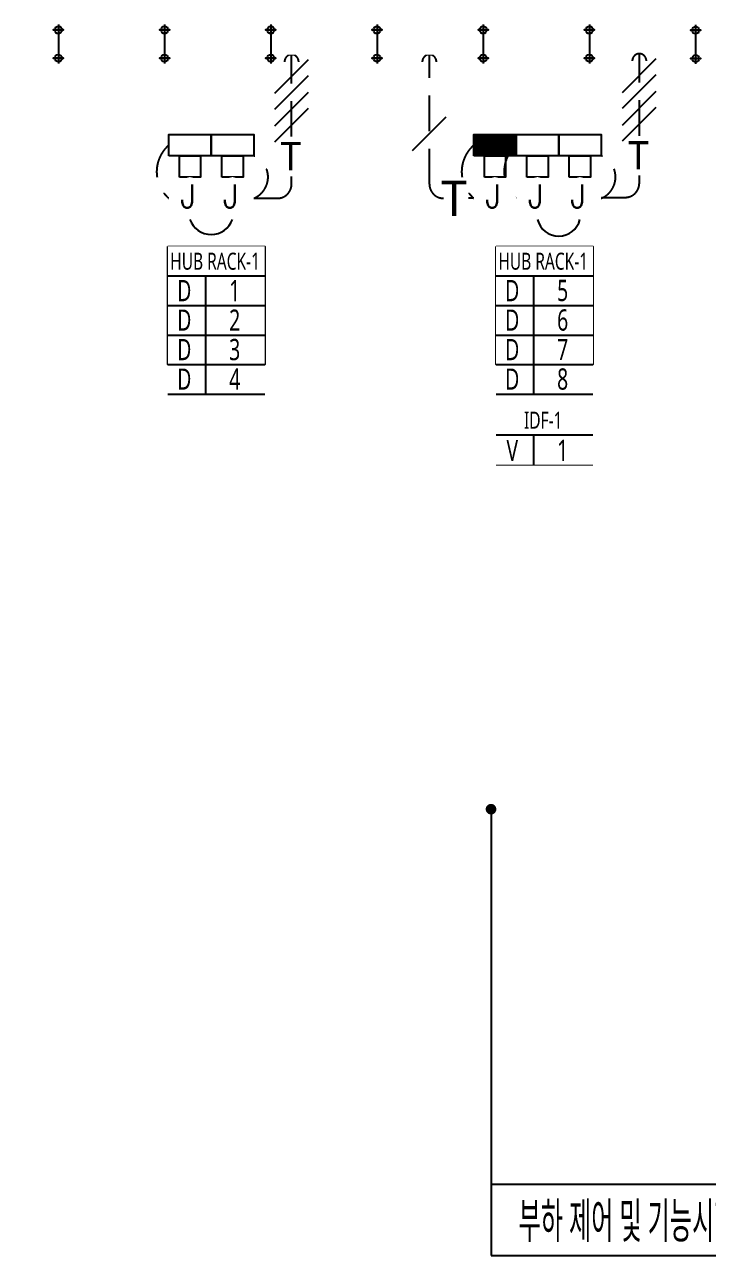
# Model space of a CAD drawing. Header units: millimetres. Extents: x -168200 to 336400, y -118800 to 0.
# Drawn here: x 53023 to 62680, y -78427 to -61048 of the extents above; entities that cross this region are included whole.
import ezdxf
from ezdxf.enums import TextEntityAlignment as Align

# ---------------------------------------------------------------- set-up
doc = ezdxf.new("R2010")
doc.units = ezdxf.units.MM
doc.header["$LTSCALE"] = 2000
doc.linetypes.add('E6', pattern=[10, 6, -1, 0.5, -1, 0.5, -1])
doc.linetypes.add('HIDDEN', pattern=[0.375, 0.25, -0.125])
for name, color, linetype in [('3-통신선번장', 40, 'E6'), ('3-통신선번장(D)', 240, 'Continuous'), ('elec-box', 6, 'Continuous'), ('S', 4, 'Continuous'), ('S2', 4, 'HIDDEN'), ('SYM', 3, 'Continuous'), ('TRAY', 3, 'Continuous'), ('TRAY1', 3, 'Continuous')]:
    doc.layers.add(name, color=color, linetype=linetype)
doc.styles.add('$0$스타일1', font='malgun.ttf')
doc.styles.add('ELEC', font='malgun.ttf')
doc.styles.add('GHS', font='malgun.ttf')
doc.styles.add('ROMANS', font='romans.shx', dxfattribs={"height": 10})
doc.dimstyles.new('DIM-QD 1', dxfattribs={"dimtxt": 3, "dimasz": 1.5, "dimexe": 1, "dimexo": 0, "dimgap": 1, "dimtad": 1, "dimdec": 3, "dimdsep": 46, "dimlunit": 6, "dimtxsty": '$0$스타일1', "dimblk1": 'ARCHTICK', "dimblk2": 'ARCHTICK', "dimsah": 1, "dimcen": 0, "dimclrd": 256, "dimclre": 256, "dimclrt": 3, "dimazin": 2, "dimtfac": 1, "dimtdec": 3, "dimtix": 1, "dimtmove": 2, "dimatfit": 3, "dimldrblk": 'ARCHTICK', "dimfxl": 1, "dimtolj": 1, "dimtzin": 0, "dimarcsym": 0})

# ---------------------------------------------------------------- blocks, each defined once
blk = doc.blocks.new('_ARCHTICK')
at = {"color": 0, "linetype": 'ByBlock', "const_width": 0.15}
blk.add_lwpolyline([(-0.5, -0.5), (0.5, 0.5)], dxfattribs=at)
blk = doc.blocks.new('D24')
at = {"layer": 'SYM'}
for points in [[(-62.5, 250), (-62.5, 125), (62.5, 125), (62.5, 250)], [(-125, 125), (-125, 0), (125, 0), (125, 125)]]:
    blk.add_lwpolyline(points, close=True, dxfattribs=at)
blk = doc.blocks.new('E18')
blk.add_wipeout([(1.5, 0), (1.299, 0.75), (0.75, 1.299), (0, 1.5), (-0.75, 1.299), (-1.299, 0.75), (-1.5, 0), (-1.299, -0.75), (-0.75, -1.299), (0, -1.5), (0.75, -1.299), (1.299, -0.75)]).dxf.layer = 'SYM'
at = {"layer": 'SYM', "style": 'ROMANS'}
blk.add_text('J', height=1.654, dxfattribs=at).set_placement((-0.686, -0.672))
blk = doc.blocks.new('A$C8fc500bb')
at = {"linetype": 'Continuous'}
blk.add_wipeout([(-2282, 695), (-2282, -695), (0, -695), (0, 695)], dxfattribs=at).dxf.layer = '3-통신선번장'
at = {"layer": '3-통신선번장', "linetype": 'Continuous'}
for points in [[(-2282, 0), (0, 0)], [(-1399, 0), (-1399, -695)]]:
    blk.add_lwpolyline(points, dxfattribs=at)
at = {"layer": '3-통신선번장', "linetype": 'Continuous', "style": 'ELEC', "width": 0.7}
blk.add_text('IDF-1', height=400, dxfattribs=at).set_placement((-1171, 348), align=Align.MIDDLE)
blk = doc.blocks.new('A$Ccb8ce206')
at = {"layer": '3-통신선번장', "linetype": 'Continuous'}
blk.add_lwpolyline([(-2282, 695), (0, 695), (0, -2084), (-2282, -2084)], close=True, dxfattribs=at)
at = {"linetype": 'Continuous'}
blk.add_wipeout([(-2282, 695), (-2282, -2779), (0, -2779), (0, 695)], dxfattribs=at).dxf.layer = '3-통신선번장'
at = {"layer": '3-통신선번장', "linetype": 'Continuous'}
for points in [[(-2282, 0), (0, 0)], [(-1399, 0), (-1399, -2779)], [(-2282, -695), (0, -695)], [(-2282, -1389), (0, -1389)], [(-2282, -2084), (0, -2084)], [(-2282, -2084), (0, -2084)], [(-2282, -2779), (0, -2779)], [(-2282, -2779), (0, -2779)]]:
    blk.add_lwpolyline(points, dxfattribs=at)
at = {"layer": '3-통신선번장', "linetype": 'Continuous', "style": 'ELEC', "width": 0.7}
blk.add_text('HUB RACK-1', height=400, dxfattribs=at).set_placement((-1171, 348), align=Align.MIDDLE)

msp = doc.modelspace()

# ---------------------------------------------------------------- hatches: boundary and pattern name
at = {"layer": 'SYM'}
h = msp.add_hatch(dxfattribs=at)
h.set_pattern_fill('ANSI31', color=256, scale=5, style=0)
h.set_pattern_definition([(45, (-222604.492, -108017.446), (-11.22532015, 11.22532015), [])])
h.paths.add_polyline_path([(59366.2, -62900), (59366.2, -62600), (59966.2, -62600), (59966.2, -62900)])
h = msp.add_hatch(dxfattribs=at)
h.set_pattern_fill('ANSI31', color=256, scale=5, style=0)
h.set_pattern_definition([(45, (-222604.492, -108017.446), (-11.22532015, 11.22532015), [])])
h.paths.add_polyline_path([(59366.2, -62900), (59366.2, -62600), (59966.2, -62600), (59966.2, -62900)])

# ---------------------------------------------------------------- linework, layer by layer
at = {"layer": '3-통신선번장', "linetype": 'Continuous'}
msp.add_lwpolyline([(59681.1, -67259.1), (61050.4, -67259.1)], dxfattribs=at)
at = {"layer": 'S2'}
for p, q in [((56794.1, -62628.6), (56794.1, -61471.3)), ((58739.5, -63300), (58739.5, -61471.3)), ((56794.1, -63300), (56794.1, -63191.4)), ((61705.2, -63287.5), (61705.2, -63178.9)), ((56258.4, -63500), (56594.1, -63500)), ((59366.2, -63500), (59292.1, -63500)), ((59966.2, -63500), (59826.4, -63500))]:
    msp.add_line(p, q, dxfattribs=at)
for centre, radius, start, end in [((56794.1, -61571.3), 100, 0, 180), ((58739.5, -61571.3), 100, 0, 180), ((55385.4, -63125), 497.5, 131.08686, 228.91314), ((56138.4, -63200), 323.1, 291.80068, 68.19931), ((59693.1, -63125), 497.5, 131.08686, 228.91314), ((60293.1, -63125), 497.5, 131.08686, 228.91314), ((61046.2, -63200), 323.1, 291.80068, 68.19931), ((56594.1, -63300), 200, 270, 0), ((58939.5, -63300), 200, 180, 270), ((61505.2, -63287.5), 200, 270, 0)]:
    msp.add_arc(centre, radius, start, end, dxfattribs=at)
at = {"layer": 'SYM'}
for p, q in [((56555.4, -62241.9), (57032.7, -61764.6)), ((61466.5, -62229.4), (61943.8, -61752.1)), ((56555.4, -62477.9), (57032.7, -62000.6)), ((61466.5, -62465.4), (61943.8, -61988.1)), ((61466.5, -62690.4), (61943.8, -62213.1)), ((56555.4, -62702.9), (57032.7, -62225.6)), ((58500.8, -62826.1), (58978.1, -62348.9))]:
    msp.add_line(p, q, dxfattribs=at)

# ---------------------------------------------------------------- block references
at = {"layer": '3-통신선번장', "xscale": 0.6, "yscale": 0.6, "zscale": 0.6}
for p in [(56415.7, -64597.4), (61050.4, -64597.4)]:
    msp.add_blockref('A$Ccb8ce206', p, dxfattribs=at)
at = {"layer": 'SYM', "xscale": -2.400000154972076, "yscale": 2.400000154972076, "zscale": 2.400000154972076, "rotation": 180}
for p in [(55358.4, -62600), (55358.4, -62600), (55958.4, -62600), (59666.2, -62600), (60266.2, -62600), (60266.2, -62600), (60866.2, -62600)]:
    msp.add_blockref('D24', p, dxfattribs=at)

# ---------------------------------------------------------------- texts
at = {"layer": 'SYM', "style": 'GHS'}
for height, p in [(400, (56781.8, -62905.7)), (400, (61693, -62893.2)), (500, (59089.8, -63500))]:
    msp.add_text('T', height=height, dxfattribs=at).set_placement(p, align=Align.MIDDLE_CENTER)

# ---------------------------------------------------------------- leaders
at = {"layer": 'elec-box'}
msp.add_leader([(59610.6, -72126.5), (59610.6, -77394.6), (59610.6, -77427.1)], dimstyle='DIM-QD 1', override={"dimscale": 100, "dimasz": 1.5, "dimtad": 0, "dimclrd": 6, "dimldrblk": 'DOT'}, dxfattribs=at)

# ---------------------------------------------------------------- next in the draw order: block references
at = {"layer": '3-통신선번장', "xscale": 0.6, "yscale": 0.6, "zscale": 0.6}
msp.add_blockref('A$C8fc500bb', (61050.4, -66842.3), dxfattribs=at)
at = {"layer": 'S', "xscale": 200, "yscale": 200, "zscale": 200}
for p in [(55358.4, -63500), (60266.2, -63500)]:
    msp.add_blockref('E18', p, dxfattribs=at)

# ---------------------------------------------------------------- next in the draw order: texts
at = {"layer": '3-통신선번장(D)', "linetype": 'Continuous', "style": 'ELEC', "width": 0.7}
for s, p in [('5', (60622.1, -64803.1)), ('D', (55278.5, -64804.5)), ('1', (55990.2, -64803.1)), ('D', (59910.4, -64804.5)), ('D', (55278.5, -65220.7)), ('2', (55990.2, -65219.3)), ('D', (59910.4, -65220.7)), ('6', (60622.1, -65219.3)), ('D', (55278.5, -65637)), ('3', (55990.2, -65635.6)), ('D', (59910.4, -65637)), ('7', (60622.1, -65635.6)), ('D', (55278.5, -66053.8)), ('4', (55990.2, -66052.4)), ('D', (59910.4, -66053.8)), ('8', (60622.1, -66052.4))]:
    msp.add_text(s, height=300, dxfattribs=at).set_placement(p, align=Align.MIDDLE)

# ---------------------------------------------------------------- next in the draw order: wipeouts: each hides what was drawn before it
at = {"color": 6}
msp.add_wipeout([(59610.6, -77427.1), (63780.8, -77427.1), (63780.8, -78427.1), (59610.6, -78427.1)], dxfattribs=at).dxf.layer = 'elec-box'
msp.add_wipeout([(44457.9, -61471.3), (73600.2, -61471.3), (73600.2, -61171.3), (44457.9, -61171.3)]).dxf.layer = 'TRAY'

# ---------------------------------------------------------------- next in the draw order: linework, layer by layer
at = {"layer": 'elec-box', "color": 6}
msp.add_lwpolyline([(59610.6, -78427.1), (63780.8, -78427.1), (63780.8, -77427.1), (59610.6, -77427.1)], close=True, dxfattribs=at)
at = {"layer": 'S2'}
msp.add_line((61705.2, -62616.1), (61705.2, -61458.7), dxfattribs=at)
msp.add_arc((61705.2, -61558.7), 100, 0, 180, dxfattribs=at)
at = {"layer": 'SYM'}
for p, q in [((56555.4, -62016.9), (57032.7, -61539.6)), ((61466.5, -62004.4), (61943.8, -61527.1))]:
    msp.add_line(p, q, dxfattribs=at)
at = {"layer": 'TRAY1', "color": 6}
for points in [[(53500.2, -61047.7), (53500.2, -61071.3), (53518.2, -61074.6), (53535.2, -61085.5), (53547.2, -61104), (53550.2, -61121.3), (53573.4, -61121.3), (53550.2, -61121.3), (53546.5, -61140.1), (53534.7, -61157.5), (53518, -61168), (53500.2, -61171.3), (53479.9, -61167), (53465, -61156.8), (53454.6, -61141.8), (53450.2, -61121.3), (53427, -61121.3), (53450.2, -61121.3), (53454.4, -61101.3), (53465.4, -61085.4), (53482.2, -61074.6), (53500.2, -61071.3), (53500.2, -61121.3), (53550.2, -61121.3), (53450.2, -61121.3), (53500.2, -61121.3), (53500.2, -61121.3), (53500.2, -61521.3), (53450.2, -61521.3), (53550.2, -61521.3), (53500.2, -61521.3), (53500.2, -61571.3), (53482.2, -61567.9), (53465.4, -61557.1), (53454.4, -61541.2), (53450.2, -61521.3), (53427, -61521.3), (53450.2, -61521.3), (53454.6, -61500.7), (53465, -61485.8), (53479.9, -61475.6), (53500.2, -61471.3), (53518, -61474.5), (53534.7, -61485), (53546.5, -61502.4), (53550.2, -61521.3), (53573.4, -61521.3), (53550.2, -61521.3), (53547.2, -61538.5), (53535.2, -61557), (53518.2, -61567.9), (53500.2, -61571.3), (53500.2, -61594.8)], [(55000.2, -61047.7), (55000.2, -61071.3), (55018.2, -61074.6), (55035.2, -61085.5), (55047.2, -61104), (55050.2, -61121.3), (55073.4, -61121.3), (55050.2, -61121.3), (55046.5, -61140.1), (55034.7, -61157.5), (55018, -61168), (55000.2, -61171.3), (54979.9, -61167), (54965, -61156.8), (54954.6, -61141.8), (54950.2, -61121.3), (54927, -61121.3), (54950.2, -61121.3), (54954.4, -61101.3), (54965.4, -61085.4), (54982.2, -61074.6), (55000.2, -61071.3), (55000.2, -61121.3), (55050.2, -61121.3), (54950.2, -61121.3), (55000.2, -61121.3), (55000.2, -61121.3), (55000.2, -61521.3), (54950.2, -61521.3), (55050.2, -61521.3), (55000.2, -61521.3), (55000.2, -61571.3), (54982.2, -61567.9), (54965.4, -61557.1), (54954.4, -61541.2), (54950.2, -61521.3), (54927, -61521.3), (54950.2, -61521.3), (54954.6, -61500.7), (54965, -61485.8), (54979.9, -61475.6), (55000.2, -61471.3), (55018, -61474.5), (55034.7, -61485), (55046.5, -61502.4), (55050.2, -61521.3), (55073.4, -61521.3), (55050.2, -61521.3), (55047.2, -61538.5), (55035.2, -61557), (55018.2, -61567.9), (55000.2, -61571.3), (55000.2, -61594.8)], [(56500.2, -61047.7), (56500.2, -61071.3), (56518.2, -61074.6), (56535.2, -61085.5), (56547.2, -61104), (56550.2, -61121.3), (56573.4, -61121.3), (56550.2, -61121.3), (56546.5, -61140.1), (56534.7, -61157.5), (56518, -61168), (56500.2, -61171.3), (56479.9, -61167), (56465, -61156.8), (56454.6, -61141.8), (56450.2, -61121.3), (56427, -61121.3), (56450.2, -61121.3), (56454.4, -61101.3), (56465.4, -61085.4), (56482.2, -61074.6), (56500.2, -61071.3), (56500.2, -61121.3), (56550.2, -61121.3), (56450.2, -61121.3), (56500.2, -61121.3), (56500.2, -61121.3), (56500.2, -61521.3), (56450.2, -61521.3), (56550.2, -61521.3), (56500.2, -61521.3), (56500.2, -61571.3), (56482.2, -61567.9), (56465.4, -61557.1), (56454.4, -61541.2), (56450.2, -61521.3), (56427, -61521.3), (56450.2, -61521.3), (56454.6, -61500.7), (56465, -61485.8), (56479.9, -61475.6), (56500.2, -61471.3), (56518, -61474.5), (56534.7, -61485), (56546.5, -61502.4), (56550.2, -61521.3), (56573.4, -61521.3), (56550.2, -61521.3), (56547.2, -61538.5), (56535.2, -61557), (56518.2, -61567.9), (56500.2, -61571.3), (56500.2, -61594.8)], [(58000.2, -61047.7), (58000.2, -61071.3), (58018.2, -61074.6), (58035.2, -61085.5), (58047.2, -61104), (58050.2, -61121.3), (58073.4, -61121.3), (58050.2, -61121.3), (58046.5, -61140.1), (58034.7, -61157.5), (58018, -61168), (58000.2, -61171.3), (57979.9, -61167), (57965, -61156.8), (57954.6, -61141.8), (57950.2, -61121.3), (57927, -61121.3), (57950.2, -61121.3), (57954.4, -61101.3), (57965.4, -61085.4), (57982.2, -61074.6), (58000.2, -61071.3), (58000.2, -61121.3), (58050.2, -61121.3), (57950.2, -61121.3), (58000.2, -61121.3), (58000.2, -61121.3), (58000.2, -61521.3), (57950.2, -61521.3), (58050.2, -61521.3), (58000.2, -61521.3), (58000.2, -61571.3), (57982.2, -61567.9), (57965.4, -61557.1), (57954.4, -61541.2), (57950.2, -61521.3), (57927, -61521.3), (57950.2, -61521.3), (57954.6, -61500.7), (57965, -61485.8), (57979.9, -61475.6), (58000.2, -61471.3), (58018, -61474.5), (58034.7, -61485), (58046.5, -61502.4), (58050.2, -61521.3), (58073.4, -61521.3), (58050.2, -61521.3), (58047.2, -61538.5), (58035.2, -61557), (58018.2, -61567.9), (58000.2, -61571.3), (58000.2, -61594.8)], [(59500.2, -61047.7), (59500.2, -61071.3), (59518.2, -61074.6), (59535.2, -61085.5), (59547.2, -61104), (59550.2, -61121.3), (59573.4, -61121.3), (59550.2, -61121.3), (59546.5, -61140.1), (59534.7, -61157.5), (59518, -61168), (59500.2, -61171.3), (59479.9, -61167), (59465, -61156.8), (59454.6, -61141.8), (59450.2, -61121.3), (59427, -61121.3), (59450.2, -61121.3), (59454.4, -61101.3), (59465.4, -61085.4), (59482.2, -61074.6), (59500.2, -61071.3), (59500.2, -61121.3), (59550.2, -61121.3), (59450.2, -61121.3), (59500.2, -61121.3), (59500.2, -61121.3), (59500.2, -61521.3), (59450.2, -61521.3), (59550.2, -61521.3), (59500.2, -61521.3), (59500.2, -61571.3), (59482.2, -61567.9), (59465.4, -61557.1), (59454.4, -61541.2), (59450.2, -61521.3), (59427, -61521.3), (59450.2, -61521.3), (59454.6, -61500.7), (59465, -61485.8), (59479.9, -61475.6), (59500.2, -61471.3), (59518, -61474.5), (59534.7, -61485), (59546.5, -61502.4), (59550.2, -61521.3), (59573.4, -61521.3), (59550.2, -61521.3), (59547.2, -61538.5), (59535.2, -61557), (59518.2, -61567.9), (59500.2, -61571.3), (59500.2, -61594.8)], [(61000.2, -61047.7), (61000.2, -61071.3), (61018.2, -61074.6), (61035.2, -61085.5), (61047.2, -61104), (61050.2, -61121.3), (61073.4, -61121.3), (61050.2, -61121.3), (61046.5, -61140.1), (61034.7, -61157.5), (61018, -61168), (61000.2, -61171.3), (60979.9, -61167), (60965, -61156.8), (60954.6, -61141.8), (60950.2, -61121.3), (60927, -61121.3), (60950.2, -61121.3), (60954.4, -61101.3), (60965.4, -61085.4), (60982.2, -61074.6), (61000.2, -61071.3), (61000.2, -61121.3), (61050.2, -61121.3), (60950.2, -61121.3), (61000.2, -61121.3), (61000.2, -61121.3), (61000.2, -61521.3), (60950.2, -61521.3), (61050.2, -61521.3), (61000.2, -61521.3), (61000.2, -61571.3), (60982.2, -61567.9), (60965.4, -61557.1), (60954.4, -61541.2), (60950.2, -61521.3), (60927, -61521.3), (60950.2, -61521.3), (60954.6, -61500.7), (60965, -61485.8), (60979.9, -61475.6), (61000.2, -61471.3), (61018, -61474.5), (61034.7, -61485), (61046.5, -61502.4), (61050.2, -61521.3), (61073.4, -61521.3), (61050.2, -61521.3), (61047.2, -61538.5), (61035.2, -61557), (61018.2, -61567.9), (61000.2, -61571.3), (61000.2, -61594.8)], [(62500.2, -61053), (62500.2, -61076.5), (62518.2, -61079.9), (62535.2, -61090.8), (62547.2, -61109.3), (62550.2, -61126.5), (62573.4, -61126.5), (62550.2, -61126.5), (62546.5, -61145.4), (62534.7, -61162.8), (62518, -61173.3), (62500.2, -61176.5), (62479.9, -61172.2), (62465, -61162), (62454.6, -61147.1), (62450.2, -61126.5), (62427, -61126.5), (62450.2, -61126.5), (62454.4, -61106.6), (62465.4, -61090.7), (62482.2, -61079.9), (62500.2, -61076.5), (62500.2, -61126.5), (62550.2, -61126.5), (62450.2, -61126.5), (62500.2, -61126.5), (62500.2, -61126.5), (62500.2, -61526.5), (62450.2, -61526.5), (62550.2, -61526.5), (62500.2, -61526.5), (62500.2, -61576.5), (62482.2, -61573.2), (62465.4, -61562.4), (62454.4, -61546.5), (62450.2, -61526.5), (62427, -61526.5), (62450.2, -61526.5), (62454.6, -61506), (62465, -61491), (62479.9, -61480.8), (62500.2, -61476.5), (62518, -61479.8), (62534.7, -61490.3), (62546.5, -61507.7), (62550.2, -61526.5), (62573.4, -61526.5), (62550.2, -61526.5), (62547.2, -61543.8), (62535.2, -61562.3), (62518.2, -61573.2), (62500.2, -61576.5), (62500.2, -61600.1)]]:
    msp.add_lwpolyline(points, dxfattribs=at)

# ---------------------------------------------------------------- next in the draw order: block references
at = {"layer": 'S', "xscale": 200, "yscale": 200, "zscale": 200}
for p in [(55958.4, -63500), (60866.2, -63500)]:
    msp.add_blockref('E18', p, dxfattribs=at)
at = {"layer": 'SYM', "xscale": -2.400000154972076, "yscale": 2.400000154972076, "zscale": 2.400000154972076, "rotation": 180}
msp.add_blockref('D24', (59666.2, -62600), dxfattribs=at)

# ---------------------------------------------------------------- next in the draw order: texts
at = {"layer": '3-통신선번장(D)', "linetype": 'Continuous', "style": 'ELEC', "width": 0.7}
for s, p in [('1', (60622.1, -67059.7)), ('V', (59910.4, -67061.1))]:
    msp.add_text(s, height=300, dxfattribs=at).set_placement(p, align=Align.MIDDLE)
at = {"layer": 'elec-box', "color": 3, "style": 'GHS', "width": 0.5}
msp.add_text('부하 제어 및 기능시험실', height=500, dxfattribs=at).set_placement((61695.7, -77927.1), align=Align.MIDDLE)

# ---------------------------------------------------------------- next in the draw order: linework, layer by layer
at = {"layer": 'S'}
for centre, radius, start, end in [((55658.4, -63692.1), 318.8, 199.77992, 340.22008), ((60566.2, -63723.6), 309.6, 194.28946, 345.71054)]:
    msp.add_arc(centre, radius, start, end, dxfattribs=at)
at = {"layer": 'S2'}
msp.add_line((61169.5, -63487.5), (61505.2, -63487.5), dxfattribs=at)

# ---------------------------------------------------------------- next in the draw order: block references
at = {"layer": 'S', "xscale": 200, "yscale": 200, "zscale": 200}
msp.add_blockref('E18', (59666.2, -63500), dxfattribs=at)

doc.saveas('drawing.dxf')
